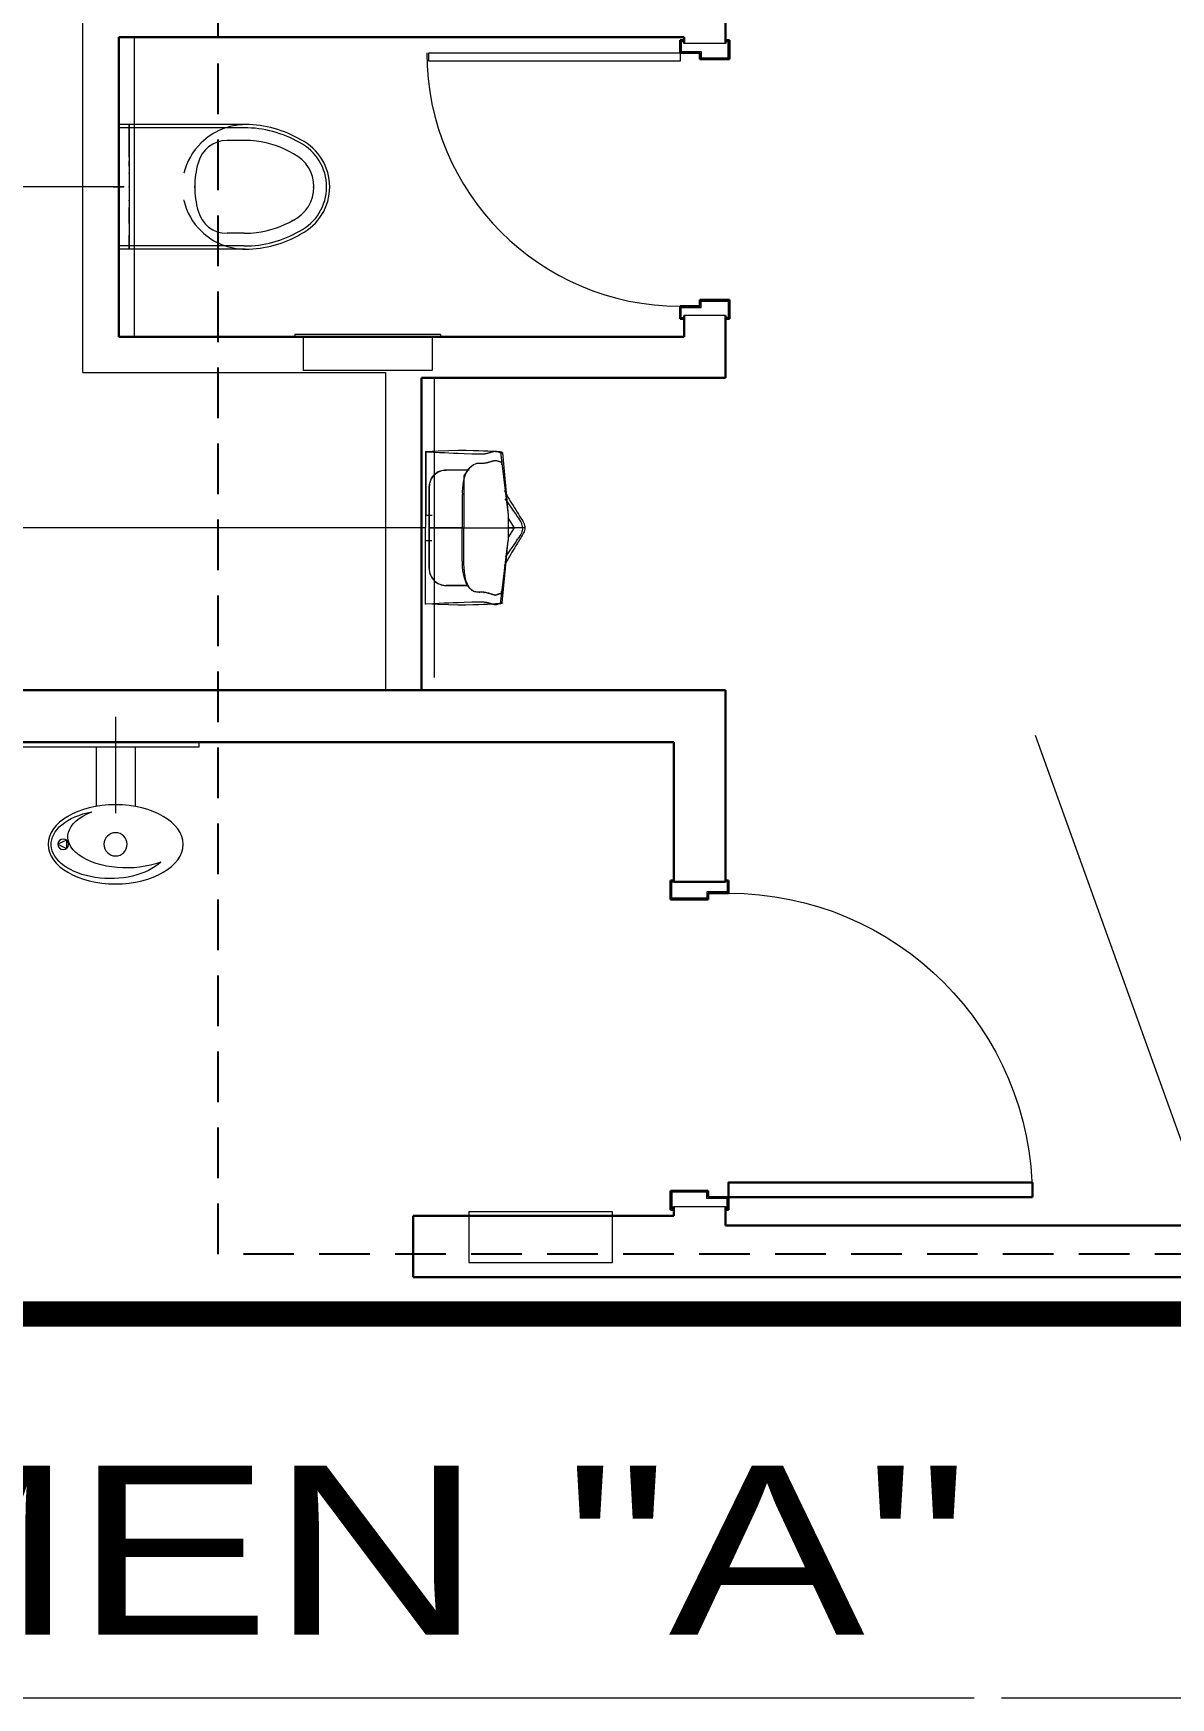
# Model space of a CAD drawing. Header units: inches. Extents: x -26012 to 27, y -11337 to 2082.
# Drawn here: x -23542.9 to -23408.1, y 494.1 to 691.2 of the extents above; entities that cross this region are included whole.
import ezdxf

# ---------------------------------------------------------------- set-up
doc = ezdxf.new("R2010")
doc.units = ezdxf.units.IN
doc.header["$LTSCALE"] = 48
doc.header["$MEASUREMENT"] = 0
for name, pattern in [('A106$0$DGN Style 4', [381.581252, 190.671456, -95.335728, 0.238339, -95.335728]), ('A106$0$DGN Style 6', [3626.571099, 1.906715, -762.685825, 1334.700194, -762.685825, 1.906715, -762.685825]), ('Core Callout Boundary$0$DASHED2', [0.375, 0.25, -0.125]), ('NB - 13th_Penthouse_plan$0$HIDDEN2', [0.1875, 0.125, -0.0625])]:
    doc.linetypes.add(name, pattern=pattern)
for name, color, linetype in [('A106$0$A-AREA-IDEN', 8, 'Continuous'), ('A106$0$A-DOOR', 8, 'Continuous'), ('A106$0$A-DOOR-FRAM', 8, 'Continuous'), ('A106$0$A-FLOR-PFIX', 8, 'Continuous'), ('A106$0$A-FLOR-SPCL', 8, 'Continuous'), ('A106$0$A-WALL-FULL-INTR', 8, 'Continuous'), ('A605$0$A-CLNG-MECH-RTRN', 8, 'Continuous'), ('Core Callout Boundary$0$A-Detl-Iden', 6, 'Continuous'), ('NB - 13th_Penthouse_plan$0$STDROPS', 1, 'NB - 13th_Penthouse_plan$0$HIDDEN2'), ('XREF', 8, 'Continuous')]:
    doc.layers.add(name, color=color, linetype=linetype)
doc.styles.add('A106$0$Arial', font='arial.ttf', dxfattribs={"height": 0.076839})

# ---------------------------------------------------------------- blocks, each defined once
blk = doc.blocks.new('A106$0$AFWALL_2')
at = {"layer": 'A106$0$A-FLOR-PFIX', "linetype": 'Continuous', "lineweight": 13}
for p, q in [((0, 7), (0, 7.38)), ((1.23, 7.38), (0, 7.38)), ((0, 7.38), (0, 5.92)), ((14.88, 7), (0, 7)), ((0, 7), (0, 0)), ((0, 5.92), (0, 5.64)), ((1.23, 3.52), (1.23, 7.38)), ((15.02, 7.38), (1.23, 7.38)), ((1.23, 7.38), (1.23, 5.73)), ((0, 5.64), (0, 5.1)), ((0, 5.1), (0, 4.4)), ((0, 4.4), (0, 3.11)), ((1.23, 5.73), (1.23, 5.48)), ((1.23, 5.48), (1.23, 4.99)), ((1.23, 4.99), (1.23, 4.35)), ((1.23, 4.35), (1.23, 3.07)), ((14.88, 5.5), (12.83, 5.5)), ((0, 2.92), (0, 3.11)), ((0, 2.74), (0, 2.92)), ((0, 2.59), (0, 2.74)), ((0, 2.59), (0, 1.85)), ((1.23, 3.52), (1.23, 3.28)), ((1.23, 3.28), (1.23, 2.6)), ((1.23, 2.84), (1.23, 3.07)), ((1.23, 2.63), (1.23, 2.84)), ((1.23, 2.45), (1.23, 2.63)), ((1.23, 2.6), (1.23, 1.62)), ((1.23, 2.45), (1.23, 1.75)), ((-0.64, 0), (0.57, 0)), ((0, 1.85), (0, 0.96)), ((0, 0.96), (0, 0)), ((0, -7), (0, 0)), ((0, 0), (0, -0.96)), ((0.64, 0), (0, 0)), ((1.23, 1.75), (1.23, 0.91)), ((1.23, 1.62), (1.23, 1.59)), ((1.23, 1.59), (1.23, 1.5)), ((1.23, 1.5), (1.23, 1.35)), ((1.23, 1.35), (1.23, 0.92)), ((1.23, 0.92), (1.23, 0.47)), ((1.23, 0.91), (1.23, 0)), ((1.23, 0.47), (1.23, 0)), ((1.23, 0), (1.23, -0.47)), ((1.23, 0), (1.23, -0.91)), ((1.29, 0), (1.23, 0)), ((8.95, 0), (8.94, 0)), ((8.94, 0), (9, 0)), ((9.05, 0), (8.95, 0)), ((9.14, 1.62), (9.21, 1.62)), ((22.99, 0), (23.05, 0)), ((23.05, 0), (23.09, 0)), ((23.09, 0), (23.12, 0)), ((23.12, 0), (23.13, 0)), ((0, -0.96), (0, -1.85)), ((0, -1.85), (0, -2.59)), ((1.23, -0.47), (1.23, -0.92)), ((1.23, -0.91), (1.23, -1.75)), ((1.23, -0.92), (1.23, -1.35)), ((1.23, -1.35), (1.23, -1.5)), ((1.23, -1.5), (1.23, -1.59)), ((1.23, -1.59), (1.23, -1.62)), ((1.23, -1.62), (1.23, -2.6)), ((1.23, -1.75), (1.23, -2.45)), ((7.67, -1.62), (7.66, -1.62)), ((7.66, -1.62), (7.71, -1.62)), ((7.76, -1.62), (7.67, -1.62)), ((9.14, -1.62), (9.21, -1.62)), ((0, -2.74), (0, -2.59)), ((0, -2.92), (0, -2.74)), ((0, -3.11), (0, -2.92)), ((0, -4.4), (0, -3.11)), ((1.23, -2.63), (1.23, -2.45)), ((1.23, -2.6), (1.23, -3.28)), ((1.23, -2.84), (1.23, -2.63)), ((1.23, -3.07), (1.23, -2.84)), ((1.23, -4.35), (1.23, -3.07)), ((1.23, -3.28), (1.23, -3.52)), ((1.23, -3.52), (1.23, -7.38)), ((0, -4.4), (0, -5.1)), ((0, -5.1), (0, -5.64)), ((0, -5.64), (0, -5.92)), ((1.23, -4.35), (1.23, -4.99)), ((1.23, -4.99), (1.23, -5.48)), ((1.23, -5.48), (1.23, -5.73)), ((1.23, -7.38), (1.23, -5.73)), ((14.88, -5.5), (12.83, -5.5)), ((0, -7.38), (0, -5.92)), ((0, -7), (0, -7.38)), ((14.88, -7), (0, -7)), ((1.23, -7.38), (0, -7.38)), ((15.02, -7.38), (1.23, -7.38))]:
    blk.add_line(p, q, dxfattribs=at)
for centre, radius, start, end in [((15.04, -0.17), 7.54, 90.1427, 134.4461), ((14.88, -6), 13, 59.8405, 90), ((14.88, -6), 13, 59.8406, 90.0001), ((14.95, -5.73), 13.11, 59.5714, 89.6853), ((15.04, -0.17), 7.54, 134.4461, 166.2742), ((12.81, 2), 3.5, 89.6441, 166.4342), ((14.88, -6), 11.5, 82.8545, 90), ((14.88, -6), 11.5, 59.6174, 82.8545), ((18.75, 0), 5.88, 0, 63.119), ((18.75, 0), 6.25, 0, 63.0198), ((19, 0), 10, 163.6146, 180), ((18.75, 0), 4.38, 0, 63.6571), ((15.04, 0.16), 7.54, 193.7258, 225.5539), ((19, 0), 10, 180, 196.3854), ((18.75, 0), 4.38, 296.3429, 0), ((18.75, 0), 5.88, 296.881, 0), ((18.75, 0), 6.25, 296.9802, 0), ((12.81, -2), 3.5, 193.5658, 270.3559), ((14.88, 6), 11.5, 277.1455, 300.3826), ((15.04, 0.16), 7.54, 225.5539, 269.8573), ((14.88, 6), 13, 269.9999, 300.1594), ((14.88, 6), 13, 270, 300.1595), ((14.88, 6), 11.5, 270, 277.1455), ((14.95, 5.73), 13.11, 270.3147, 300.4286)]:
    blk.add_arc(centre, radius, start, end, dxfattribs=at)
for p in [(0, 0), (1.23, 1.62), (1.23, 0), (1.23, -1.62)]:
    blk.add_point(p, dxfattribs=at)
blk = doc.blocks.new('A106$0$WASHBR')
at = {"layer": 'A106$0$A-FLOR-PFIX', "linetype": 'Continuous', "lineweight": 13}
for p, q in [((-0.01, -9.05), (0.01, 8.95)), ((0.01, 8.95), (0, 3.7)), ((1.46, 9.03), (0.01, 8.95)), ((0.01, 8.95), (0.91, 8.91)), ((0.91, 8.91), (1.63, 8.88)), ((2.73, 9.07), (1.46, 9.03)), ((1.63, 8.88), (2.22, 8.85)), ((2.22, 8.85), (2.74, 8.82)), ((3.84, 9.09), (2.73, 9.07)), ((2.74, 8.82), (3.27, 8.8)), ((3.27, 8.8), (3.85, 8.77)), ((4.79, 9.09), (3.84, 9.09)), ((3.85, 8.77), (4.57, 8.74)), ((4.57, 8.74), (5.48, 8.7)), ((5.6, 9.08), (4.79, 9.09)), ((5.48, 8.7), (5.81, 8.7)), ((6.29, 9.06), (5.6, 9.08)), ((5.81, 8.7), (6.08, 8.7)), ((6.08, 8.7), (6.31, 8.7)), ((6.86, 9.03), (6.29, 9.06)), ((6.31, 8.7), (6.48, 8.7)), ((6.48, 8.7), (6.62, 8.7)), ((6.62, 8.7), (6.74, 8.7)), ((6.74, 8.7), (6.83, 8.71)), ((6.83, 8.71), (6.91, 8.72)), ((7.34, 9.01), (6.86, 9.03)), ((6.91, 8.72), (6.99, 8.72)), ((6.99, 8.72), (7.06, 8.73)), ((7.06, 8.73), (7.13, 8.75)), ((7.13, 8.75), (7.19, 8.76)), ((7.19, 8.76), (7.26, 8.77)), ((7.26, 8.77), (7.32, 8.79)), ((7.32, 8.79), (7.37, 8.8)), ((7.72, 8.99), (7.34, 9.01)), ((7.37, 8.8), (7.43, 8.82)), ((7.43, 8.82), (7.49, 8.83)), ((7.49, 8.83), (7.55, 8.85)), ((7.55, 8.85), (7.6, 8.87)), ((7.6, 8.87), (7.66, 8.88)), ((7.66, 8.88), (7.71, 8.9)), ((7.71, 8.9), (7.76, 8.91)), ((8.04, 8.97), (7.72, 8.99)), ((7.76, 8.91), (7.82, 8.93)), ((7.82, 8.93), (7.87, 8.94)), ((7.87, 8.94), (7.92, 8.96)), ((7.92, 8.96), (7.97, 8.97)), ((7.97, 8.97), (8.02, 8.99)), ((8.02, 8.99), (8.07, 9)), ((8.28, 8.96), (8.04, 8.97)), ((8.07, 9), (8.12, 9.01)), ((8.12, 7.89), (8.07, 7.88)), ((8.12, 9.01), (8.17, 9.02)), ((8.17, 7.89), (8.12, 7.89)), ((8.17, 9.02), (8.21, 9.02)), ((8.21, 7.9), (8.17, 7.89)), ((8.21, 9.02), (8.26, 9.03)), ((8.26, 7.9), (8.21, 7.9)), ((8.26, 9.03), (8.31, 9.02)), ((8.31, 7.9), (8.26, 7.9)), ((8.47, 8.95), (8.28, 8.96)), ((8.31, 9.02), (8.35, 9.02)), ((8.35, 7.89), (8.31, 7.9)), ((8.35, 9.02), (8.4, 9.01)), ((8.4, 7.89), (8.35, 7.89)), ((8.4, 9.01), (8.44, 9)), ((8.44, 7.88), (8.4, 7.89)), ((8.44, 9), (8.48, 8.99)), ((8.61, 8.94), (8.47, 8.95)), ((8.48, 8.99), (8.53, 8.97)), ((8.53, 8.97), (8.57, 8.96)), ((8.57, 8.96), (8.61, 8.94)), ((8.61, 8.94), (8.65, 8.93)), ((8.72, 8.94), (8.61, 8.94)), ((8.65, 8.93), (8.69, 8.91)), ((8.69, 8.91), (8.73, 8.9)), ((8.8, 8.93), (8.72, 8.94)), ((8.73, 8.9), (8.77, 8.88)), ((8.77, 8.88), (8.81, 8.87)), ((8.86, 8.92), (8.8, 8.93)), ((8.81, 8.87), (8.84, 8.86)), ((8.84, 8.86), (8.88, 8.85)), ((8.86, 8.92), (9.75, 1.44)), ((8.92, 8.91), (8.86, 8.92)), ((8.88, 8.85), (8.91, 8.84)), ((8.91, 8.84), (8.95, 8.83)), ((8.97, 8.9), (8.92, 8.91)), ((8.95, 8.83), (8.98, 8.83)), ((9.01, 8.89), (8.97, 8.9)), ((8.98, 8.83), (9.01, 8.82)), ((9.04, 8.88), (9.01, 8.89)), ((9.01, 8.82), (9.04, 8.82)), ((9.07, 8.87), (9.04, 8.88)), ((9.04, 8.82), (9.06, 8.82)), ((9.06, 8.82), (9.08, 8.83)), ((9.08, 8.86), (9.07, 8.87)), ((9.09, 8.85), (9.08, 8.86)), ((9.08, 8.83), (9.09, 8.83)), ((9.1, 8.84), (9.09, 8.85)), ((9.09, 8.83), (9.1, 8.84)), ((9.09, 8.83), (9.75, 1.44)), ((0.7, 5.81), (1.01, 6.21)), ((1.01, 6.21), (1.43, 6.53)), ((1.01, 6.21), (1.01, 6.21)), ((1.43, 6.53), (1.9, 6.72)), ((1.9, 6.72), (2.43, 6.79)), ((2.43, 6.79), (5.13, 6.8)), ((5, 6.79), (2.44, 6.79)), ((4.85, 6.6), (4.5, 6.11)), ((4.5, 6.11), (4.5, 3.03)), ((5.15, 6.96), (4.85, 6.6)), ((5.3, 7.16), (4.92, 6.79)), ((5.41, 7.22), (5.15, 6.96)), ((5.64, 7.39), (5.41, 7.22)), ((5.84, 7.49), (5.64, 7.39)), ((6.01, 7.55), (5.84, 7.49)), ((6.16, 7.57), (6.01, 7.55)), ((6.29, 7.57), (6.16, 7.57)), ((6.41, 7.57), (6.29, 7.57)), ((6.51, 7.57), (6.41, 7.57)), ((6.6, 7.57), (6.51, 7.57)), ((6.68, 7.57), (6.6, 7.57)), ((6.76, 7.57), (6.68, 7.57)), ((6.83, 7.58), (6.76, 7.57)), ((6.89, 7.58), (6.83, 7.58)), ((6.95, 7.59), (6.89, 7.58)), ((7.02, 7.6), (6.95, 7.59)), ((7.08, 7.61), (7.02, 7.6)), ((7.14, 7.62), (7.08, 7.61)), ((7.2, 7.63), (7.14, 7.62)), ((7.26, 7.65), (7.2, 7.63)), ((7.32, 7.66), (7.26, 7.65)), ((7.37, 7.68), (7.32, 7.66)), ((7.43, 7.69), (7.37, 7.68)), ((7.49, 7.71), (7.43, 7.69)), ((7.54, 7.73), (7.49, 7.71)), ((7.6, 7.74), (7.54, 7.73)), ((7.66, 7.76), (7.6, 7.74)), ((7.71, 7.77), (7.66, 7.76)), ((7.76, 7.79), (7.71, 7.77)), ((7.82, 7.8), (7.76, 7.79)), ((7.87, 7.82), (7.82, 7.8)), ((7.92, 7.84), (7.87, 7.82)), ((7.97, 7.85), (7.92, 7.84)), ((8.02, 7.86), (7.97, 7.85)), ((8.07, 7.88), (8.02, 7.86)), ((8.48, 7.86), (8.44, 7.88)), ((8.53, 7.85), (8.48, 7.86)), ((8.57, 7.83), (8.53, 7.85)), ((8.61, 7.82), (8.57, 7.83)), ((8.65, 7.8), (8.61, 7.82)), ((8.69, 7.79), (8.65, 7.8)), ((8.73, 7.77), (8.69, 7.79)), ((8.76, 7.76), (8.73, 7.77)), ((8.8, 7.75), (8.76, 7.76)), ((8.84, 7.73), (8.8, 7.75)), ((8.88, 7.72), (8.84, 7.73)), ((8.91, 7.71), (8.88, 7.72)), ((8.95, 7.71), (8.91, 7.71)), ((8.98, 7.7), (8.95, 7.71)), ((8.96, 7.41), (9, 7.49)), ((9.01, 7.69), (8.98, 7.7)), ((9, 7.49), (9.03, 7.56)), ((9.03, 7.67), (9.01, 7.69)), ((9.04, 7.65), (9.03, 7.67)), ((9.03, 7.56), (9.04, 7.61)), ((9.04, 7.61), (9.04, 7.65)), ((0.42, 4.79), (0.41, -0.05)), ((0.41, -0.05), (0.42, 4.79)), ((0.42, 4.79), (0.47, 5.24)), ((0.47, 5.24), (0.7, 5.81)), ((9.3, 4.38), (9.4, 4.2)), ((9.4, 4.2), (9.5, 4)), ((9.5, 4), (9.62, 3.8)), ((0, 3.7), (0, 3.69)), ((0, 3.69), (0, 3.65)), ((0, 3.65), (0, 3.6)), ((0, 3.6), (0, 3.51)), ((0, 3.51), (0, 3.44)), ((0, 3.44), (0, 3.33)), ((0, 3.33), (0, 3.2)), ((0, 3.2), (0, 3.06)), ((0, 3.06), (0, 2.88)), ((0, 2.88), (0, 2.69)), ((0, 2.69), (0, 2.47)), ((0, 2.47), (0, 2.19)), ((0, 2.19), (0, 2)), ((0, 2), (0, 1.7)), ((4.33, -3.99), (4.34, 3.88)), ((4.5, 3.03), (4.5, -0.05)), ((9.68, 3.02), (9.43, 3.38)), ((9.62, 3.8), (9.74, 3.58)), ((9.94, 2.65), (9.68, 3.02)), ((9.74, 3.58), (9.88, 3.35)), ((9.88, 3.35), (10.02, 3.11)), ((10.19, 2.28), (9.94, 2.65)), ((10.02, 3.11), (10.18, 2.85)), ((10.18, 2.85), (10.34, 2.59)), ((10.43, 1.93), (10.19, 2.28)), ((10.34, 2.59), (10.5, 2.33)), ((10.5, 2.33), (10.66, 2.06)), ((10.66, 2.06), (10.83, 1.81)), ((-0.01, -1.55), (0, 1.45)), ((0, 1.7), (0, 1.45)), ((0, 1.45), (0, 1.45)), ((0, 1.45), (0.75, 1.45)), ((9.75, 1.44), (9.75, -1.56)), ((10.5, -0.06), (9.75, 1.13)), ((10.66, 1.61), (10.43, 1.93)), ((10.85, 1.32), (10.66, 1.61)), ((10.83, 1.81), (10.98, 1.56)), ((11.02, 1.08), (10.85, 1.32)), ((10.98, 1.56), (11.12, 1.33)), ((11.15, 0.88), (11.02, 1.08)), ((11.12, 1.33), (11.26, 1.11)), ((11.25, 0.71), (11.15, 0.88)), ((11.34, 0.55), (11.25, 0.71)), ((11.26, 1.11), (11.38, 0.92)), ((11.4, 0.41), (11.34, 0.55)), ((11.38, 0.92), (11.49, 0.73)), ((11.44, 0.27), (11.4, 0.41)), ((11.47, 0.11), (11.44, 0.27)), ((11.5, -0.06), (11.47, 0.11)), ((11.49, 0.73), (11.58, 0.56)), ((11.58, 0.56), (11.65, 0.4)), ((11.65, 0.4), (11.7, 0.24)), ((11.7, 0.24), (11.74, 0.09)), ((11.74, 0.09), (11.75, -0.06)), ((-0.01, -1.79), (-0.01, -1.55)), ((-0.01, -1.55), (-0.01, -1.55)), ((-0.01, -1.55), (0.74, -1.55)), ((-0.01, -2.1), (-0.01, -1.79)), ((0.35, -0.05), (0.34, -0.05)), ((0.34, -0.05), (0.34, -0.05)), ((0.34, -0.05), (0.36, -0.05)), ((0.37, -0.05), (0.35, -0.05)), ((0.36, -0.05), (0.41, -0.05)), ((0.39, -0.05), (0.37, -0.05)), ((0.41, -0.05), (0.39, -0.05)), ((0.41, -0.05), (0.41, -4.89)), ((0.41, -4.89), (0.41, -0.05)), ((0.46, -0.05), (0.41, -0.05)), ((0.41, -0.05), (0.53, -0.05)), ((0.52, -0.05), (0.46, -0.05)), ((0.58, -0.05), (0.52, -0.05)), ((0.53, -0.05), (0.64, -0.05)), ((0.64, -0.05), (0.58, -0.05)), ((0.71, -0.05), (0.64, -0.05)), ((0.64, -0.05), (0.75, -0.05)), ((0.78, -0.05), (0.71, -0.05)), ((0.75, -0.05), (0.85, -0.05)), ((0.86, -0.05), (0.78, -0.05)), ((0.85, -0.05), (0.95, -0.05)), ((0.93, -0.05), (0.86, -0.05)), ((1.02, -0.05), (0.93, -0.05)), ((0.95, -0.05), (1.05, -0.05)), ((1.14, -0.05), (1.02, -0.05)), ((1.05, -0.05), (1.14, -0.05)), ((1.32, -0.05), (1.14, -0.05)), ((1.14, -0.05), (1.24, -0.05)), ((1.24, -0.05), (1.34, -0.05)), ((1.6, -0.05), (1.32, -0.05)), ((1.34, -0.05), (1.44, -0.05)), ((1.44, -0.05), (1.56, -0.05)), ((1.56, -0.05), (1.7, -0.05)), ((2.01, -0.05), (1.6, -0.05)), ((1.7, -0.05), (1.85, -0.05)), ((1.85, -0.05), (2.02, -0.05)), ((2.59, -0.05), (2.01, -0.05)), ((2.02, -0.05), (2.22, -0.05)), ((2.22, -0.05), (2.45, -0.05)), ((2.45, -0.05), (2.7, -0.05)), ((3.35, -0.05), (2.59, -0.05)), ((2.7, -0.05), (3, -0.05)), ((3, -0.05), (3.31, -0.05)), ((3.31, -0.05), (3.65, -0.05)), ((4.34, -0.05), (3.35, -0.05)), ((3.65, -0.05), (4.02, -0.05)), ((4.02, -0.05), (4.4, -0.05)), ((4.4, -0.05), (4.79, -0.05)), ((4.5, -1.14), (4.5, -0.05)), ((4.5, -2.09), (4.5, -1.14)), ((4.79, -0.05), (5.19, -0.05)), ((5.19, -0.05), (5.6, -0.05)), ((5.6, -0.05), (6.02, -0.05)), ((6.02, -0.05), (6.43, -0.06)), ((6.43, -0.06), (6.83, -0.06)), ((6.83, -0.06), (7.21, -0.06)), ((7.21, -0.06), (7.57, -0.06)), ((7.57, -0.06), (7.91, -0.06)), ((7.91, -0.06), (8.21, -0.06)), ((8.21, -0.06), (8.47, -0.06)), ((8.47, -0.06), (8.7, -0.06)), ((8.7, -0.06), (8.9, -0.06)), ((8.85, -9.04), (9.75, -1.56)), ((8.9, -0.06), (9.07, -0.06)), ((9.06, -8.94), (9.75, -1.56)), ((9.07, -0.06), (9.22, -0.06)), ((9.22, -0.06), (9.35, -0.06)), ((9.35, -0.06), (9.47, -0.06)), ((9.47, -0.06), (9.58, -0.06)), ((9.58, -0.06), (9.69, -0.06)), ((9.69, -0.06), (9.78, -0.06)), ((9.75, -1.25), (10.5, -0.06)), ((10.47, -0.06), (9.75, -0.06)), ((9.78, -0.06), (9.88, -0.06)), ((9.88, -0.06), (9.97, -0.06)), ((9.97, -0.06), (10.06, -0.06)), ((10.06, -0.06), (10.14, -0.06)), ((10.14, -0.06), (10.22, -0.06)), ((10.22, -0.06), (10.3, -0.06)), ((10.3, -0.06), (10.5, -0.06)), ((10.66, -1.72), (10.43, -2.05)), ((11.07, -0.06), (10.47, -0.06)), ((10.85, -1.44), (10.66, -1.72)), ((10.86, -1.87), (10.75, -2.05)), ((11.02, -1.2), (10.85, -1.44)), ((10.96, -1.71), (10.86, -1.87)), ((11.06, -1.55), (10.96, -1.71)), ((11.15, -1), (11.02, -1.2)), ((11.15, -1.4), (11.06, -1.55)), ((11.5, -0.06), (11.07, -0.06)), ((11.25, -0.83), (11.15, -1)), ((11.25, -1.25), (11.15, -1.4)), ((11.33, -0.67), (11.25, -0.83)), ((11.34, -1.1), (11.25, -1.25)), ((11.4, -0.53), (11.33, -0.67)), ((11.43, -0.95), (11.34, -1.1)), ((11.44, -0.39), (11.4, -0.53)), ((11.52, -0.8), (11.43, -0.95)), ((11.47, -0.23), (11.44, -0.39)), ((11.5, -0.06), (11.47, -0.23)), ((11.75, -0.06), (11.5, -0.06)), ((11.59, -0.66), (11.52, -0.8)), ((11.66, -0.51), (11.59, -0.66)), ((11.7, -0.36), (11.66, -0.51)), ((11.74, -0.21), (11.7, -0.36)), ((11.75, -0.06), (11.74, -0.21)), ((-0.01, -2.29), (-0.01, -2.1)), ((-0.01, -2.57), (-0.01, -2.29)), ((-0.01, -2.78), (-0.01, -2.57)), ((-0.01, -2.98), (-0.01, -2.78)), ((-0.01, -3.16), (-0.01, -2.98)), ((-0.01, -3.3), (-0.01, -3.16)), ((-0.01, -3.42), (-0.01, -3.3)), ((-0.01, -3.54), (-0.01, -3.42)), ((-0.01, -3.61), (-0.01, -3.54)), ((-0.01, -3.7), (-0.01, -3.61)), ((-0.01, -3.75), (-0.01, -3.7)), ((-0.01, -3.78), (-0.01, -3.75)), ((-0.01, -3.8), (-0.01, -3.78)), ((-0.01, -9.05), (-0.01, -3.8)), ((4.5, -2.92), (4.5, -2.09)), ((4.51, -3.65), (4.5, -2.92)), ((4.53, -4.27), (4.51, -3.65)), ((9.67, -3.13), (9.42, -3.49)), ((9.75, -3.74), (9.59, -4.02)), ((9.93, -2.76), (9.67, -3.13)), ((9.91, -3.46), (9.75, -3.74)), ((10.07, -3.19), (9.91, -3.46)), ((10.19, -2.4), (9.93, -2.76)), ((10.22, -2.92), (10.07, -3.19)), ((10.43, -2.05), (10.19, -2.4)), ((10.37, -2.68), (10.22, -2.92)), ((10.51, -2.45), (10.37, -2.68)), ((10.63, -2.24), (10.51, -2.45)), ((10.75, -2.05), (10.63, -2.24)), ((0.41, -4.89), (0.46, -5.34)), ((0.46, -5.34), (0.68, -5.9)), ((0.68, -5.9), (1, -6.31)), ((4.56, -4.82), (4.53, -4.27)), ((4.6, -5.28), (4.56, -4.82)), ((4.65, -5.69), (4.6, -5.28)), ((4.72, -6.05), (4.65, -5.69)), ((9.44, -4.3), (9.3, -4.56)), ((9.59, -4.02), (9.44, -4.3)), ((1, -6.31), (1, -6.31)), ((1, -6.31), (1.42, -6.63)), ((1.42, -6.63), (1.89, -6.82)), ((1.89, -6.82), (2.42, -6.89)), ((2.42, -6.89), (5.12, -6.91)), ((4.99, -6.89), (2.42, -6.89)), ((4.8, -6.36), (4.72, -6.05)), ((4.9, -6.62), (4.8, -6.36)), ((5, -6.85), (4.9, -6.62)), ((5.28, -7.27), (4.91, -6.89)), ((5.11, -7.04), (5, -6.85)), ((5.22, -7.2), (5.11, -7.04)), ((5.34, -7.33), (5.22, -7.2)), ((5.46, -7.44), (5.34, -7.33)), ((5.58, -7.52), (5.46, -7.44)), ((5.7, -7.58), (5.58, -7.52)), ((5.82, -7.62), (5.7, -7.58)), ((5.94, -7.65), (5.82, -7.62)), ((6.05, -7.67), (5.94, -7.65)), ((6.16, -7.68), (6.05, -7.67)), ((6.26, -7.68), (6.16, -7.68)), ((6.36, -7.68), (6.26, -7.68)), ((6.45, -7.68), (6.36, -7.68)), ((6.53, -7.68), (6.45, -7.68)), ((6.61, -7.68), (6.53, -7.68)), ((6.68, -7.68), (6.61, -7.68)), ((6.75, -7.69), (6.68, -7.68)), ((6.81, -7.69), (6.75, -7.69)), ((6.88, -7.69), (6.81, -7.69)), ((6.94, -7.7), (6.88, -7.69)), ((7, -7.71), (6.94, -7.7)), ((7.06, -7.72), (7, -7.71)), ((7.12, -7.73), (7.06, -7.72)), ((7.18, -7.75), (7.12, -7.73)), ((7.24, -7.76), (7.18, -7.75)), ((7.3, -7.78), (7.24, -7.76)), ((7.36, -7.79), (7.3, -7.78)), ((7.42, -7.81), (7.36, -7.79)), ((7.47, -7.82), (7.42, -7.81)), ((7.53, -7.84), (7.47, -7.82)), ((7.58, -7.85), (7.53, -7.84)), ((7.64, -7.87), (7.58, -7.85)), ((7.69, -7.88), (7.64, -7.87)), ((7.75, -7.9), (7.69, -7.88)), ((8.75, -7.87), (8.71, -7.89)), ((8.79, -7.86), (8.75, -7.87)), ((8.82, -7.85), (8.79, -7.86)), ((8.86, -7.84), (8.82, -7.85)), ((8.9, -7.83), (8.86, -7.84)), ((8.93, -7.82), (8.9, -7.83)), ((8.96, -7.81), (8.93, -7.82)), ((8.95, -7.52), (8.99, -7.61)), ((8.99, -7.8), (8.96, -7.81)), ((8.99, -7.61), (9.01, -7.67)), ((9.01, -7.78), (8.99, -7.8)), ((9.01, -7.67), (9.02, -7.72)), ((9.02, -7.76), (9.01, -7.78)), ((9.02, -7.72), (9.02, -7.76)), ((-0.01, -9.05), (0.89, -9.01)), ((1.44, -9.13), (-0.01, -9.05)), ((0.89, -9.01), (1.61, -8.97)), ((2.71, -9.18), (1.44, -9.13)), ((1.61, -8.97), (2.2, -8.95)), ((2.2, -8.95), (2.72, -8.93)), ((3.82, -9.2), (2.71, -9.18)), ((2.72, -8.93), (3.25, -8.9)), ((3.25, -8.9), (3.84, -8.88)), ((4.77, -9.2), (3.82, -9.2)), ((3.84, -8.88), (4.55, -8.84)), ((4.55, -8.84), (5.46, -8.8)), ((5.58, -9.19), (4.77, -9.2)), ((5.46, -8.8), (5.79, -8.8)), ((6.27, -9.17), (5.58, -9.19)), ((5.79, -8.8), (6.07, -8.81)), ((6.07, -8.81), (6.29, -8.81)), ((6.84, -9.14), (6.27, -9.17)), ((6.29, -8.81), (6.47, -8.81)), ((6.47, -8.81), (6.61, -8.81)), ((6.61, -8.81), (6.72, -8.81)), ((6.72, -8.81), (6.81, -8.82)), ((6.81, -8.82), (6.9, -8.83)), ((7.32, -9.12), (6.84, -9.14)), ((6.9, -8.83), (6.97, -8.84)), ((6.97, -8.84), (7.04, -8.84)), ((7.04, -8.84), (7.11, -8.86)), ((7.11, -8.86), (7.18, -8.87)), ((7.18, -8.87), (7.24, -8.88)), ((7.24, -8.88), (7.3, -8.9)), ((7.3, -8.9), (7.36, -8.91)), ((7.71, -9.1), (7.32, -9.12)), ((7.36, -8.91), (7.41, -8.93)), ((7.41, -8.93), (7.47, -8.95)), ((7.47, -8.95), (7.53, -8.96)), ((7.53, -8.96), (7.58, -8.98)), ((7.58, -8.98), (7.64, -8.99)), ((7.64, -8.99), (7.69, -9.01)), ((7.69, -9.01), (7.75, -9.03)), ((8.02, -9.08), (7.71, -9.1)), ((7.8, -7.92), (7.75, -7.9)), ((7.75, -9.03), (7.8, -9.04)), ((7.85, -7.93), (7.8, -7.92)), ((7.8, -9.04), (7.85, -9.06)), ((7.9, -7.95), (7.85, -7.93)), ((7.85, -9.06), (7.9, -9.07)), ((7.95, -7.96), (7.9, -7.95)), ((7.9, -9.07), (7.95, -9.09)), ((8, -7.98), (7.95, -7.96)), ((7.95, -9.09), (8, -9.1)), ((8.05, -7.99), (8, -7.98)), ((8, -9.1), (8.05, -9.11)), ((8.26, -9.07), (8.02, -9.08)), ((8.1, -8), (8.05, -7.99)), ((8.05, -9.11), (8.1, -9.12)), ((8.15, -8.01), (8.1, -8)), ((8.1, -9.12), (8.15, -9.13)), ((8.2, -8.01), (8.15, -8.01)), ((8.15, -9.13), (8.19, -9.14)), ((8.19, -9.14), (8.24, -9.14)), ((8.24, -8.01), (8.2, -8.01)), ((8.29, -8.01), (8.24, -8.01)), ((8.24, -9.14), (8.29, -9.14)), ((8.45, -9.06), (8.26, -9.07)), ((8.33, -8.01), (8.29, -8.01)), ((8.29, -9.14), (8.33, -9.13)), ((8.38, -8), (8.33, -8.01)), ((8.33, -9.13), (8.38, -9.12)), ((8.42, -7.99), (8.38, -8)), ((8.38, -9.12), (8.42, -9.11)), ((8.47, -7.98), (8.42, -7.99)), ((8.42, -9.11), (8.47, -9.1)), ((8.59, -9.06), (8.45, -9.06)), ((8.51, -7.96), (8.47, -7.98)), ((8.47, -9.1), (8.51, -9.09)), ((8.55, -7.95), (8.51, -7.96)), ((8.51, -9.09), (8.55, -9.07)), ((8.59, -7.93), (8.55, -7.95)), ((8.55, -9.07), (8.59, -9.06)), ((8.63, -7.92), (8.59, -7.93)), ((8.59, -9.06), (8.63, -9.04)), ((8.7, -9.05), (8.59, -9.06)), ((8.67, -7.9), (8.63, -7.92)), ((8.63, -9.04), (8.67, -9.03)), ((8.71, -7.89), (8.67, -7.9)), ((8.67, -9.03), (8.71, -9.01)), ((8.78, -9.04), (8.7, -9.05)), ((8.71, -9.01), (8.75, -9)), ((8.75, -9), (8.79, -8.98)), ((8.85, -9.04), (8.78, -9.04)), ((8.79, -8.98), (8.82, -8.97)), ((8.82, -8.97), (8.86, -8.96)), ((8.9, -9.03), (8.85, -9.04)), ((8.86, -8.96), (8.89, -8.95)), ((8.89, -8.95), (8.93, -8.95)), ((8.95, -9.02), (8.9, -9.03)), ((8.93, -8.95), (8.96, -8.94)), ((8.99, -9.01), (8.95, -9.02)), ((8.96, -8.94), (8.99, -8.94)), ((8.99, -8.94), (9.02, -8.94)), ((9.02, -9), (8.99, -9.01)), ((9.02, -8.94), (9.04, -8.94)), ((9.05, -8.98), (9.02, -9)), ((9.04, -8.94), (9.06, -8.94)), ((9.06, -8.97), (9.05, -8.98)), ((9.06, -8.94), (9.07, -8.95)), ((9.08, -8.96), (9.06, -8.97)), ((9.07, -8.95), (9.08, -8.95)), ((9.08, -8.95), (9.08, -8.96))]:
    blk.add_line(p, q, dxfattribs=at)
for centre, radius, start, end in [((2.42, 4.79), 2, 134.749, 179.9402), ((2.42, 4.79), 2, 89.5577, 134.749), ((10.15, 4.23), 5.82, 153.9341, 183.3992), ((2.41, -4.89), 2, 179.9402, 225.1315), ((10.14, -4.34), 5.82, 176.4812, 205.9463), ((2.41, -4.89), 2, 225.1315, 270.3227)]:
    blk.add_arc(centre, radius, start, end, dxfattribs=at)
for p in [(0.01, 8.95), (10.85, -1.44), (4.65, -5.69), (5.46, -7.44), (6.36, -7.68), (6.94, -7.7), (7.42, -7.81), (8.9, -7.83), (8.99, -7.61), (-0.01, -9.05), (7.85, -7.93), (8.24, -8.01), (8.59, -7.93)]:
    blk.add_point(p, dxfattribs=at)
blk = doc.blocks.new('*U379')
at = {"layer": 'A106$0$A-FLOR-SPCL', "linetype": 'Continuous', "lineweight": 13}
for p, q in [((-8.63, 0.75), (-8.63, 0.5)), ((8.63, 0.75), (-8.63, 0.75)), ((8.63, 0.5), (-8.63, 0.5)), ((-7.63, 0.5), (-7.63, -3.5)), ((7.63, 0.5), (7.62, -3.5)), ((8.63, 0.75), (8.63, 0.5)), ((7.62, -3.5), (-7.63, -3.5))]:
    blk.add_line(p, q, dxfattribs=at)
blk = doc.blocks.new('*U369')
at = {"layer": 'A106$0$A-DOOR', "linetype": 'Continuous', "lineweight": 0, "extrusion": (0, 0, -1)}
blk.add_arc((613, 285), 240, 180, 270, dxfattribs=at)
at = {"layer": 'A106$0$A-DOOR', "linetype": 'Continuous', "lineweight": 0}
blk.add_arc((-659, -799.2), 288, 90, 180, dxfattribs=at)
at = {"layer": 'A106$0$A-DOOR', "linetype": 'Continuous', "lineweight": 13}
blk.add_3dface([(-613, 277), (-375, 277), (-375, 285), (-613, 285)], dxfattribs=at)
at = {"layer": 'A106$0$A-DOOR', "linetype": 'Continuous', "lineweight": 30}
blk.add_3dface([(-947, -799.2), (-947, -785.2), (-659, -785.2), (-659, -799.2)], dxfattribs=at)
at = {"layer": 'A106$0$A-DOOR-FRAM', "linetype": 'Continuous', "lineweight": 30}
for p, q in [((-659.8, 279), (-659.8, 297)), ((-659.8, 297), (-656.8, 297)), ((-613, 285), (-631.8, 285)), ((-631.8, 285), (-631.8, 279)), ((-613, 297), (-616, 297)), ((-613, 297), (-613, 285)), ((-631.8, 279), (-659.8, 279)), ((-659.8, 51), (-659.8, 33)), ((-631.8, 51), (-659.8, 51)), ((-631.8, 45), (-631.8, 51)), ((-659.8, 33), (-656.8, 33)), ((-613, 45), (-631.8, 45)), ((-613, 33), (-616, 33)), ((-613, 33), (-613, 45)), ((-659, -499.2), (-659, -511.2)), ((-659, -499.2), (-656, -499.2)), ((-604, -499.2), (-607, -499.2)), ((-604, -517.2), (-604, -499.2)), ((-659, -511.2), (-639.6, -511.2)), ((-639.6, -511.2), (-639.6, -517.2)), ((-639.6, -517.2), (-604, -517.2)), ((-659, -811.2), (-659, -799.2)), ((-659, -799.2), (-639.6, -799.2)), ((-639.6, -799.2), (-639.6, -793.2)), ((-639.6, -793.2), (-604, -793.2)), ((-604, -793.2), (-604, -811.2)), ((-659, -811.2), (-656, -811.2)), ((-604, -811.2), (-607, -811.2))]:
    blk.add_line(p, q, dxfattribs=at)
at = {"layer": 'A106$0$A-DOOR-FRAM', "linetype": 'Continuous', "lineweight": 13}
for p, q in [((-658.6, 280.2), (-658.6, 295.8)), ((-658.6, 295.8), (-656.8, 295.8)), ((-656.8, 295.8), (-656.8, 297)), ((-614.2, 286.2), (-633, 286.2)), ((-633, 286.2), (-633, 280.2)), ((-616, 297), (-616, 295.8)), ((-614.2, 295.8), (-616, 295.8)), ((-614.2, 295.8), (-614.2, 286.2)), ((-633, 280.2), (-658.6, 280.2)), ((-633, 49.8), (-658.6, 49.8)), ((-658.6, 49.8), (-658.6, 34.2)), ((-633, 43.8), (-633, 49.8)), ((-658.6, 34.2), (-656.8, 34.2)), ((-656.8, 34.2), (-656.8, 33)), ((-614.2, 43.8), (-633, 43.8)), ((-616, 33), (-616, 34.2)), ((-614.2, 34.2), (-616, 34.2)), ((-614.2, 34.2), (-614.2, 43.8)), ((-657.8, -500.4), (-657.8, -510)), ((-657.8, -500.4), (-656, -500.4)), ((-656, -499.2), (-656, -500.4)), ((-607, -500.4), (-607, -499.2)), ((-605.2, -500.4), (-607, -500.4)), ((-605.2, -516), (-605.2, -500.4)), ((-657.8, -510), (-638.4, -510)), ((-638.4, -510), (-638.4, -516)), ((-638.4, -516), (-605.2, -516)), ((-657.8, -810), (-657.8, -800.4)), ((-657.8, -800.4), (-638.4, -800.4)), ((-638.4, -800.4), (-638.4, -794.4)), ((-638.4, -794.4), (-605.2, -794.4)), ((-605.2, -794.4), (-605.2, -810)), ((-657.8, -810), (-656, -810)), ((-656, -811.2), (-656, -810)), ((-605.2, -810), (-607, -810)), ((-607, -810), (-607, -811.2))]:
    blk.add_line(p, q, dxfattribs=at)
at = {"layer": 'A106$0$A-FLOR-PFIX', "linetype": 'A106$0$DGN Style 4', "lineweight": 0}
for p, q in [((-81, 158), (81, 158)), ((-372, -165), (81, -165))]:
    blk.add_line(p, q, dxfattribs=at)
at = {"layer": 'A106$0$A-FLOR-PFIX', "linetype": 'A106$0$DGN Style 6', "lineweight": 0}
blk.add_line((-78, -344), (-78, -539.9), dxfattribs=at)
at = {"layer": 'A106$0$A-FLOR-PFIX', "linetype": 'Continuous', "lineweight": 13}
for p, q in [((-157, -368), (157, -368)), ((-157, -368), (-157, -373)), ((-157, -373), (157, -373)), ((-96.5, -373), (-96.5, -429)), ((-59.5, -373), (-59.5, -429)), ((-31.4, -460.9), (-31.4, -468.9)), ((-31.4, -460.9), (-23.3, -464.9)), ((-23.3, -464.9), (-31.4, -468.9))]:
    blk.add_line(p, q, dxfattribs=at)
for centre, radius in [((-78, -464.9), 11), ((-28.3, -464.9), 5.04)]:
    blk.add_circle(centre, radius, dxfattribs=at)
blk.add_ellipse((-78, -464.9), major_axis=(64, 0), ratio=0.585946, dxfattribs=at)
for centre, major_axis, ratio, start_param, end_param in [((-73, -464.9), (-56, 0), 0.579895, 0.54426, 4.392868), ((-88.4, -457.8), (-55.6, 0), 0.529869, 0.947442, 4.07663)]:
    blk.add_ellipse(centre, major_axis=major_axis, ratio=ratio, start_param=start_param, end_param=end_param, dxfattribs=at)
at = {"layer": 'A106$0$A-FLOR-SPCL', "linetype": 'Continuous', "lineweight": 13}
blk.add_3dface([(-549, -813), (-413, -813), (-413, -861), (-549, -861)], dxfattribs=at)
at = {"layer": 'A106$0$A-WALL-FULL-INTR', "linetype": 'Continuous', "lineweight": 0}
for p, q in [((-47, -18), (-47, 875)), ((-656, 294), (-617, 294)), ((-656, 36), (-617, 36)), ((-47, -18), (-334, -18)), ((-334, -18), (-334, -319))]:
    blk.add_line(p, q, dxfattribs=at)
at = {"layer": 'A106$0$A-WALL-FULL-INTR', "linetype": 'Continuous', "lineweight": 30}
for p, q in [((-656, 294), (-656, 562.9)), ((-81, 300), (-617, 300)), ((-617, 300), (-617, 294)), ((-81, 300), (-81, 16)), ((-656, -23), (-656, 36)), ((-617, 36), (-617, 16)), ((-81, 16), (-617, 16)), ((-368, -23), (-656, -23)), ((-368, -23), (-368, -319)), ((32, -319), (-656, -319)), ((-656, -319), (-656, -500.4)), ((-607, -368), (-607, -500.4)), ((607, -368), (-607, -368)), ((-656, -500.4), (-607, -500.4)), ((-656, -808.2), (-656, -826)), ((-607, -808.2), (-607, -817)), ((-360, -817), (-607, -817)), ((-360, -817), (-360, -875)), ((-656, -826), (-1142, -826)), ((-1142, -875), (-360, -875))]:
    blk.add_line(p, q, dxfattribs=at)
at = {"layer": 'A106$0$A-WALL-FULL-INTR', "linetype": 'Continuous', "lineweight": 0, "ltscale": 0.197534}
blk.add_line((-607, -808.2), (-656, -808.2), dxfattribs=at)
at = {"layer": 'A106$0$A-FLOR-PFIX', "linetype": 'Continuous', "lineweight": 13, "extrusion": (0, 0, -1), "xscale": 8, "yscale": 8, "zscale": 8}
for name, p in [('A106$0$AFWALL_2', (81, 158)), ('A106$0$WASHBR', (372, -164.6))]:
    blk.add_blockref(name, p, dxfattribs=at)
at = {"layer": 'A106$0$A-FLOR-SPCL', "linetype": 'Continuous', "lineweight": 13, "extrusion": (0, 0, -1), "xscale": 8, "yscale": 8, "zscale": 8}
blk.add_blockref('*U379', (317, 12), dxfattribs=at)
blk = doc.blocks.new('A106')
at = {"layer": 'A106$0$A-AREA-IDEN', "lineweight": 13}
blk.add_line((-23567.07, 494.1, 0.21), (-23431.44, 494.1, 0.21), dxfattribs=at)
at = {"layer": 'A106$0$A-AREA-IDEN', "lineweight": 0, "elevation": 0.21, "flags": 128}
blk.add_lwpolyline([(-23428.21, 494.1), (-23383.12, 494.1), (-23424.17, 608.04)], dxfattribs=at)
at = {"layer": 'A106$0$A-WALL-FULL-INTR', "lineweight": 30, "extrusion": (0, 0, -1), "xscale": 0.125, "yscale": 0.125, "zscale": 0.125}
blk.add_blockref('*U369', (23542.91, 653.28), dxfattribs=at)
at = {"layer": 'A106$0$A-AREA-IDEN', "lineweight": 13, "insert": (-23567.07, 501.58, 0.21), "char_height": 20, "attachment_point": 7, "line_spacing_factor": 0.6, "style": 'A106$0$Arial'}
blk.add_mtext('\\H1x;\\W1.24688;MEN "A"', dxfattribs=at)
blk = doc.blocks.new('A605')
at = {"layer": 'A605$0$A-CLNG-MECH-RTRN', "lineweight": 13}
for p, q in [((-23530.91, 655.28, 0), (-23530.91, 690.78, 0)), ((-23495.42, 650.42, 0), (-23495.41, 614.92, 0))]:
    blk.add_line(p, q, dxfattribs=at)
blk = doc.blocks.new('Core Callout Boundary')
at = {"layer": 'Core Callout Boundary$0$A-Detl-Iden', "linetype": 'Core Callout Boundary$0$DASHED2', "const_width": 3, "flags": 128}
blk.add_lwpolyline([(-23203.71, 1040.12), (-23829.2, 1040.12), (-23829.2, 539.55), (-23203.71, 539.55)], close=True, dxfattribs=at)
blk = doc.blocks.new('NB - 13th_Penthouse_plan')
at = {"layer": 'NB - 13th_Penthouse_plan$0$STDROPS'}
for p, q in [((-23521.02, 546.63), (-23521.02, 830.8)), ((-23233.02, 546.63), (-23521.02, 546.63))]:
    blk.add_line(p, q, dxfattribs=at)

msp = doc.modelspace()

# ---------------------------------------------------------------- block references
at = {"layer": 'XREF'}
for name in ['A106', 'NB - 13th_Penthouse_plan', 'A605', 'Core Callout Boundary']:
    msp.add_blockref(name, (0, 0), dxfattribs=at)

doc.saveas('drawing.dxf')
